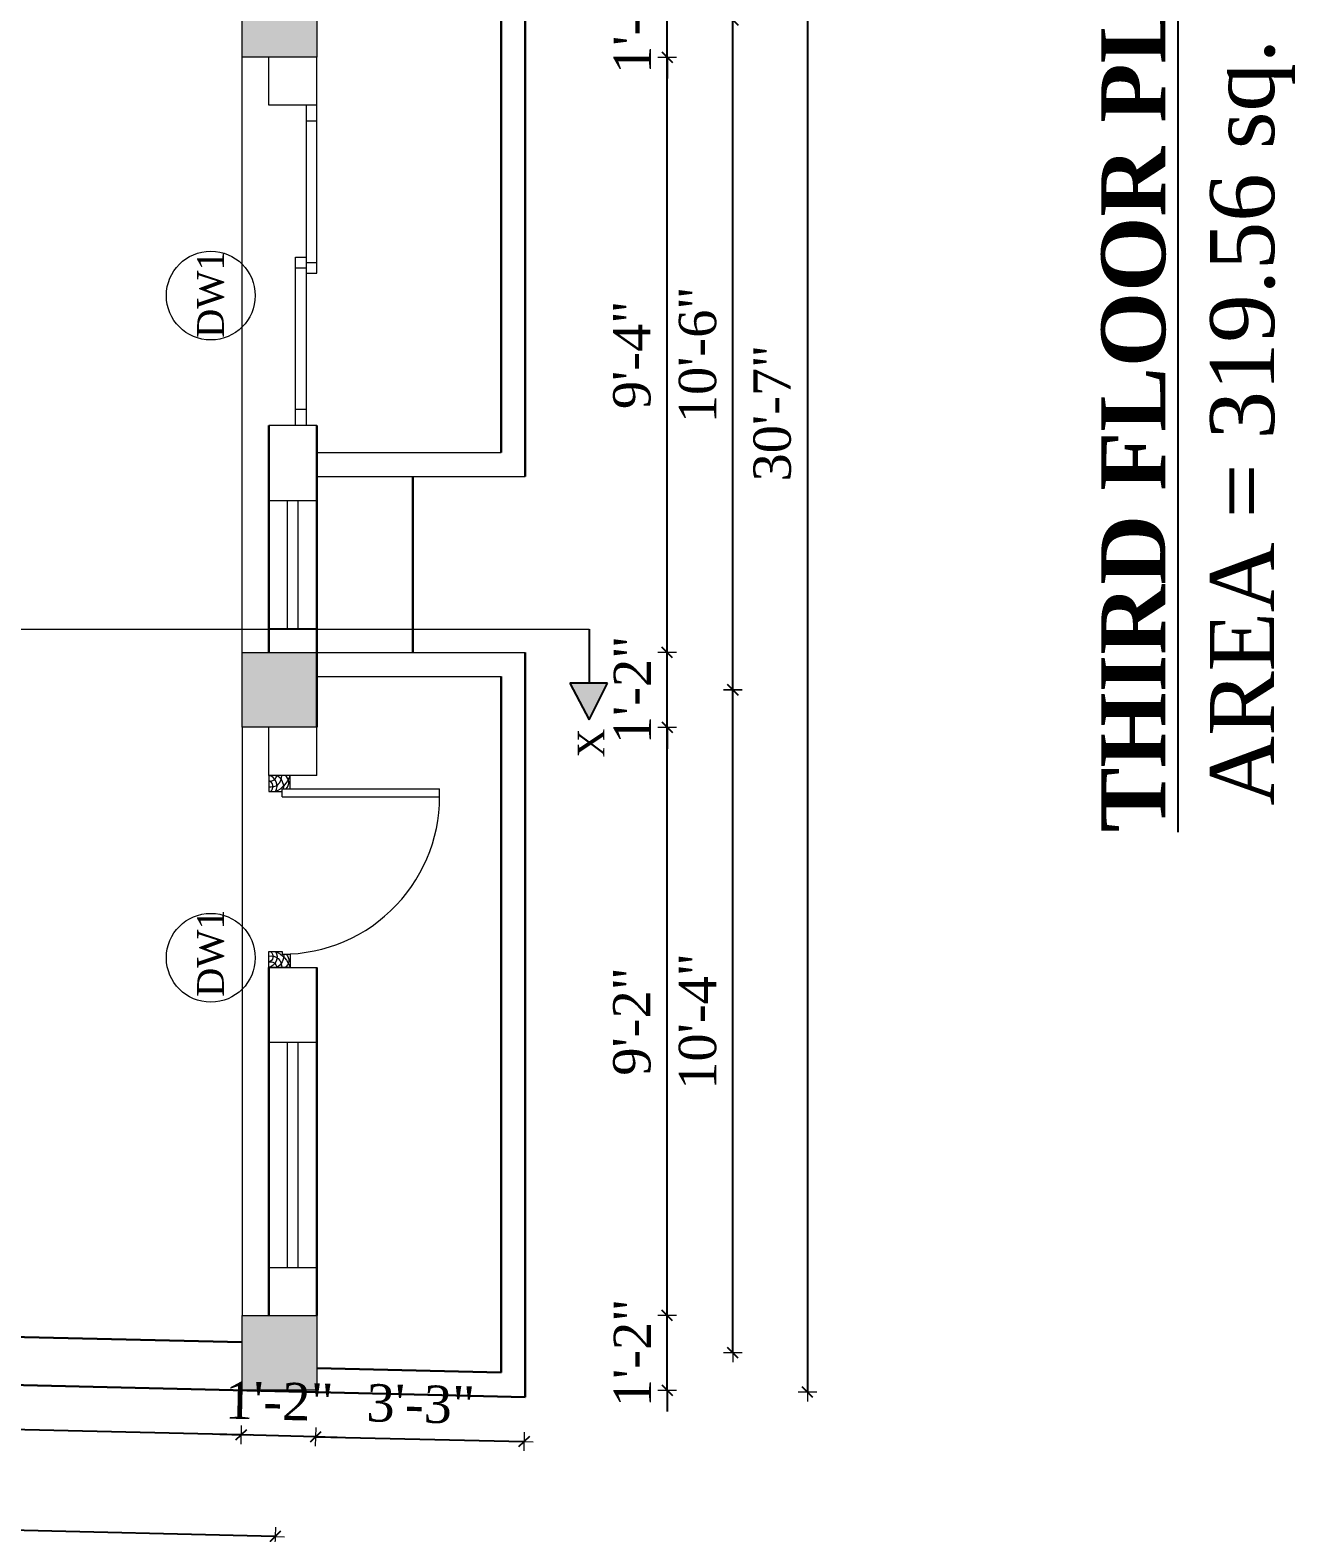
# Model space of a CAD drawing. Header units: inches. Extents: x 151827 to 346502, y -56182 to -23217.
# Drawn here: x 165899.5 to 166136.5, y -25658.2 to -25376.6 of the extents above; entities that cross this region are included whole.
import ezdxf

# ---------------------------------------------------------------- set-up
doc = ezdxf.new("R2010")
doc.units = ezdxf.units.IN
doc.header["$LTSCALE"] = 5
doc.header["$MEASUREMENT"] = 0
for name, color, linetype, lineweight in [('A-WALL', 7, 'Continuous', 9), ('Dimension', 7, 'Continuous', 18), ('DOOR', 62, 'Continuous', 0), ('Dw', 2, 'Continuous', 18)]:
    doc.layers.add(name, color=color, linetype=linetype, lineweight=lineweight)
doc.layers.add('dim line', color=7, linetype='Continuous', lineweight=15, true_color=0xfab2b2)
doc.layers.add('TEXT', color=6, linetype='Continuous')
doc.layers.add('WALL', color=7, linetype='Continuous')
doc.styles.add('ordinary', font='times.ttf')
doc.dimstyles.new('Copy of 96', dxfattribs={"dimtxt": 7, "dimasz": 4, "dimexe": 0.5, "dimexo": 0.5, "dimgap": 3, "dimtad": 1, "dimdec": 1, "dimzin": 11, "dimdsep": 46, "dimlunit": 4, "dimtxsty": 'ordinary', "dimblk": 'OBLIQUE', "dimcen": 0.09, "dimse1": 1, "dimse2": 1, "dimclrt": 6, "dimazin": 0, "dimtfac": 1, "dimtdec": 1, "dimtix": 1, "dimtmove": 2, "dimatfit": 3, "dimldrblk": 'leader', "dimfxl": 0.5, "dimfxlon": 1, "dimtolj": 1, "dimtzin": 0, "dimarcsym": 0})

# ---------------------------------------------------------------- blocks, each defined once
blk = doc.blocks.new('A$C27B36B59')
at = {"layer": 'DOOR'}
for p, q in [((0, 4), (0, 0)), ((2.5, 4), (0, 4)), ((2.5, 2.5), (2.5, 4)), ((0, 0), (3, 0)), ((3, 2.5), (2.5, 2.5)), ((3, 0), (3, 2.5))]:
    blk.add_line(p, q, dxfattribs=at)
for centre, radius, start, end in [((-1.4, -0.54), 4.75, 22.1411, 72.838), ((1.34, 2.09), 1.64, 45.138, 144.8948), ((2.21, 0.3), 2.49, 83.3149, 152.658), ((0.13, 0.37), 2.05, 349.4875, 93.6805), ((1.96, -0.47), 2.01, 58.7447, 166.495), ((-0.06, 0.32), 1.13, 343.542, 86.947), ((2.08, -0.4), 1.17, 38.2816, 160.1519)]:
    blk.add_arc(centre, radius, start, end, dxfattribs=at)
blk = doc.blocks.new('D2')
at = {"layer": 'DOOR'}
for p, q in [((74473.95, 24047.59), (74473.95, 24018.09)), ((74473.95, 24047.59), (74475.45, 24047.59)), ((74475.45, 24047.59), (74475.45, 24018.13))]:
    blk.add_line(p, q, dxfattribs=at)
blk.add_arc((74473.95, 24047.59), 29.5, 180, 272.9146, dxfattribs=at)
at = {"layer": 'DOOR', "xscale": -1, "rotation": 180}
blk.add_blockref('A$C27B36B59', (74441.95, 24050.09), dxfattribs=at)
at = {"layer": 'DOOR', "rotation": 180}
blk.add_blockref('A$C27B36B59', (74477.95, 24050.09), dxfattribs=at)
blk = doc.blocks.new('oblique')
at = {"color": 0, "lineweight": -2}
blk.add_line((0.25, 0.25), (-0.25, -0.25), dxfattribs=at)
at = {"layer": 'dim line', "lineweight": 9}
for p, q in [((-0.4375, 0), (0.4375, 0)), ((0, 0.4375), (0, -0.4375))]:
    blk.add_line(p, q, dxfattribs=at)
blk = doc.blocks.new('*D2338')
at = {"layer": 'A-WALL', "color": 0, "lineweight": -2, "ltscale": 50, "transparency": 16777216}
for p, q in [((166018.88, -25617.45), (166018.88, -25613.45)), ((166018.88, -25631.45), (166018.88, -25617.45)), ((166018.88, -25631.45), (166018.88, -25635.45))]:
    blk.add_line(p, q, dxfattribs=at)
at = {"layer": 'Defpoints', "color": 0, "ltscale": 50, "transparency": 16777216}
for p in [(165953.27, -25617.45), (166018.88, -25617.45), (165953.27, -25631.45)]:
    blk.add_point(p, dxfattribs=at)
at = {"layer": 'A-WALL', "color": 0, "lineweight": -2, "ltscale": 50, "transparency": 16777216, "xscale": 4, "yscale": 4, "zscale": 4}
for p, rotation in [((166018.88, -25617.45), 270), ((166018.88, -25631.45), 90)]:
    blk.add_blockref('oblique', p, dxfattribs=dict(at, rotation=rotation))
at = {"layer": 'A-WALL', "color": 6, "ltscale": 50, "transparency": 16777216, "insert": (166012.38, -25624.45), "char_height": 7, "attachment_point": 5, "rotation": 90, "style": 'ordinary'}
blk.add_mtext('\\A1;1\'-2"', dxfattribs=at)
blk = doc.blocks.new('_OBLIQUE')
at = {"color": 0, "linetype": 'ByBlock'}
blk.add_line((-0.5, -0.5), (0.5, 0.5), dxfattribs=at)
blk = doc.blocks.new('leader')
at = {"layer": 'Dimension'}
for p, q in [((0, -4.328), (0, 4.328)), ((-4.424, 0), (4.424, 0))]:
    blk.add_line(p, q, dxfattribs=at)
blk = doc.blocks.new('*D2339')
at = {"layer": 'A-WALL', "color": 0, "lineweight": -2, "ltscale": 5, "transparency": 16777216}
blk.add_line((166018.88, -25617.45), (166018.88, -25507.24), dxfattribs=at)
at = {"layer": 'Defpoints', "color": 0, "ltscale": 5, "transparency": 16777216}
for p in [(165953.27, -25507.24), (166018.88, -25507.24), (165953.27, -25617.45)]:
    blk.add_point(p, dxfattribs=at)
at = {"layer": 'A-WALL', "color": 0, "lineweight": -2, "ltscale": 5, "transparency": 16777216, "xscale": 4, "yscale": 4, "zscale": 4}
for p, rotation in [((166018.88, -25507.24), 90), ((166018.88, -25617.45), 270)]:
    blk.add_blockref('oblique', p, dxfattribs=dict(at, rotation=rotation))
at = {"layer": 'A-WALL', "color": 6, "ltscale": 5, "transparency": 16777216, "insert": (166012.31, -25562.35), "char_height": 7, "attachment_point": 5, "rotation": 90, "style": 'ordinary'}
blk.add_mtext('\\A1;9\'-2"', dxfattribs=at)
blk = doc.blocks.new('*D2340')
at = {"layer": 'A-WALL', "color": 0, "lineweight": -2, "ltscale": 5, "transparency": 16777216}
for p, q in [((166018.88, -25493.24), (166018.88, -25489.24)), ((166018.88, -25507.24), (166018.88, -25493.24)), ((166018.88, -25507.24), (166018.88, -25511.24))]:
    blk.add_line(p, q, dxfattribs=at)
at = {"layer": 'Defpoints', "color": 0, "ltscale": 5, "transparency": 16777216}
for p in [(165953.27, -25493.24), (166018.88, -25493.24), (165953.27, -25507.24)]:
    blk.add_point(p, dxfattribs=at)
at = {"layer": 'A-WALL', "color": 0, "lineweight": -2, "ltscale": 5, "transparency": 16777216, "xscale": 4, "yscale": 4, "zscale": 4}
for p, rotation in [((166018.88, -25493.24), 270), ((166018.88, -25507.24), 90)]:
    blk.add_blockref('oblique', p, dxfattribs=dict(at, rotation=rotation))
at = {"layer": 'A-WALL', "color": 6, "ltscale": 5, "transparency": 16777216, "insert": (166012.38, -25500.24), "char_height": 7, "attachment_point": 5, "rotation": 90, "style": 'ordinary'}
blk.add_mtext('\\A1;1\'-2"', dxfattribs=at)
blk = doc.blocks.new('*D2341')
at = {"layer": 'A-WALL', "color": 0, "lineweight": -2, "ltscale": 5, "transparency": 16777216}
blk.add_line((166018.88, -25493.24), (166018.88, -25381.67), dxfattribs=at)
at = {"layer": 'Defpoints', "color": 0, "ltscale": 5, "transparency": 16777216}
for p in [(165953.27, -25381.67), (166018.88, -25381.67), (165953.27, -25493.24)]:
    blk.add_point(p, dxfattribs=at)
at = {"layer": 'A-WALL', "color": 0, "lineweight": -2, "ltscale": 5, "transparency": 16777216, "xscale": 4, "yscale": 4, "zscale": 4}
for p, rotation in [((166018.88, -25381.67), 90), ((166018.88, -25493.24), 270)]:
    blk.add_blockref('oblique', p, dxfattribs=dict(at, rotation=rotation))
at = {"layer": 'A-WALL', "color": 6, "ltscale": 5, "transparency": 16777216, "insert": (166012.31, -25437.46), "char_height": 7, "attachment_point": 5, "rotation": 90, "style": 'ordinary'}
blk.add_mtext('\\A1;9\'-4"', dxfattribs=at)
blk = doc.blocks.new('*D2342')
at = {"layer": 'A-WALL', "color": 0, "lineweight": -2, "ltscale": 5, "transparency": 16777216}
for p, q in [((166018.88, -25367.67), (166018.88, -25363.67)), ((166018.88, -25381.67), (166018.88, -25367.67)), ((166018.88, -25381.67), (166018.88, -25385.67))]:
    blk.add_line(p, q, dxfattribs=at)
at = {"layer": 'Defpoints', "color": 0, "ltscale": 5, "transparency": 16777216}
for p in [(165953.27, -25367.67), (166018.88, -25367.67), (165953.27, -25381.67)]:
    blk.add_point(p, dxfattribs=at)
at = {"layer": 'A-WALL', "color": 0, "lineweight": -2, "ltscale": 5, "transparency": 16777216, "xscale": 4, "yscale": 4, "zscale": 4}
for p, rotation in [((166018.88, -25367.67), 270), ((166018.88, -25381.67), 90)]:
    blk.add_blockref('oblique', p, dxfattribs=dict(at, rotation=rotation))
at = {"layer": 'A-WALL', "color": 6, "ltscale": 5, "transparency": 16777216, "insert": (166012.38, -25374.67), "char_height": 7, "attachment_point": 5, "rotation": 90, "style": 'ordinary'}
blk.add_mtext('\\A1;1\'-2"', dxfattribs=at)
blk = doc.blocks.new('*D2348')
at = {"layer": 'A-WALL', "color": 0, "lineweight": -2, "ltscale": 5, "transparency": 16777216}
blk.add_line((166031.19, -25624.45), (166031.19, -25500.24), dxfattribs=at)
at = {"layer": 'Defpoints', "color": 0, "ltscale": 5, "transparency": 16777216}
for p in [(165946.27, -25500.24), (166031.19, -25500.24), (165946.27, -25624.45)]:
    blk.add_point(p, dxfattribs=at)
at = {"layer": 'A-WALL', "color": 0, "lineweight": -2, "ltscale": 5, "transparency": 16777216, "xscale": 4, "yscale": 4, "zscale": 4}
for p, rotation in [((166031.19, -25500.24), 90), ((166031.19, -25624.45), 270)]:
    blk.add_blockref('oblique', p, dxfattribs=dict(at, rotation=rotation))
at = {"layer": 'A-WALL', "color": 6, "ltscale": 5, "transparency": 16777216, "insert": (166024.63, -25562.35), "char_height": 7, "attachment_point": 5, "rotation": 90, "style": 'ordinary'}
blk.add_mtext('\\A1;10\'-4"', dxfattribs=at)
blk = doc.blocks.new('*D2350')
at = {"layer": 'A-WALL', "color": 0, "lineweight": -2, "ltscale": 5, "transparency": 16777216}
blk.add_line((166031.19, -25500.24), (166031.19, -25374.67), dxfattribs=at)
at = {"layer": 'Defpoints', "color": 0, "ltscale": 5, "transparency": 16777216}
for p in [(165946.27, -25374.67), (166031.19, -25374.67), (165946.27, -25500.24)]:
    blk.add_point(p, dxfattribs=at)
at = {"layer": 'A-WALL', "color": 0, "lineweight": -2, "ltscale": 5, "transparency": 16777216, "xscale": 4, "yscale": 4, "zscale": 4}
for p, rotation in [((166031.19, -25374.67), 90), ((166031.19, -25500.24), 270)]:
    blk.add_blockref('oblique', p, dxfattribs=dict(at, rotation=rotation))
at = {"layer": 'A-WALL', "color": 6, "ltscale": 5, "transparency": 16777216, "insert": (166024.63, -25437.46), "char_height": 7, "attachment_point": 5, "rotation": 90, "style": 'ordinary'}
blk.add_mtext('\\A1;10\'-6"', dxfattribs=at)
blk = doc.blocks.new('*D2352')
at = {"layer": 'A-WALL', "color": 0, "lineweight": -2, "ltscale": 5, "transparency": 16777216}
blk.add_line((166045.18, -25264.99), (166045.18, -25631.78), dxfattribs=at)
at = {"layer": 'Defpoints', "color": 0, "ltscale": 5, "transparency": 16777216}
for p in [(165953.27, -25264.99), (165953.27, -25631.78), (166045.18, -25631.78)]:
    blk.add_point(p, dxfattribs=at)
at = {"layer": 'A-WALL', "color": 0, "lineweight": -2, "ltscale": 5, "transparency": 16777216, "xscale": 4, "yscale": 4, "zscale": 4}
for p, rotation in [((166045.18, -25264.99), 90), ((166045.18, -25631.78), 270)]:
    blk.add_blockref('oblique', p, dxfattribs=dict(at, rotation=rotation))
at = {"layer": 'A-WALL', "color": 6, "ltscale": 5, "transparency": 16777216, "insert": (166038.61, -25448.38), "char_height": 7, "attachment_point": 5, "rotation": 90, "style": 'ordinary'}
blk.add_mtext('\\A1;30\'-7"', dxfattribs=at)
blk = doc.blocks.new('*D2407')
at = {"layer": 'A-WALL', "color": 0, "lineweight": -2, "ltscale": 50, "transparency": 16777216}
for p, q in [((165939.07, -25639.82), (165935.07, -25639.72)), ((165953.07, -25640.15), (165939.07, -25639.82)), ((165953.07, -25640.15), (165957.07, -25640.24))]:
    blk.add_line(p, q, dxfattribs=at)
at = {"layer": 'Defpoints', "color": 0, "ltscale": 50, "transparency": 16777216}
for p in [(165939.27, -25631.45), (165953.27, -25631.78), (165939.07, -25639.82)]:
    blk.add_point(p, dxfattribs=at)
at = {"layer": 'A-WALL', "color": 0, "lineweight": -2, "ltscale": 50, "transparency": 16777216, "xscale": 4, "yscale": 4, "zscale": 4}
for p, rotation in [((165939.07, -25639.82), 358.6423816929428), ((165953.07, -25640.15), 178.6423816929429)]:
    blk.add_blockref('oblique', p, dxfattribs=dict(at, rotation=rotation))
at = {"layer": 'A-WALL', "color": 6, "ltscale": 50, "transparency": 16777216, "insert": (165946.23, -25633.49), "char_height": 7, "attachment_point": 5, "rotation": 358.6424, "style": 'ordinary'}
blk.add_mtext('\\A1;1\'-2"', dxfattribs=at)
blk = doc.blocks.new('*D2408')
at = {"layer": 'A-WALL', "color": 0, "lineweight": -2, "ltscale": 5, "transparency": 16777216}
blk.add_line((165939.07, -25639.82), (165812.78, -25636.82), dxfattribs=at)
at = {"layer": 'Defpoints', "color": 0, "ltscale": 5, "transparency": 16777216}
for p in [(165812.99, -25628.13), (165939.27, -25631.45), (165812.78, -25636.82)]:
    blk.add_point(p, dxfattribs=at)
at = {"layer": 'A-WALL', "color": 0, "lineweight": -2, "ltscale": 5, "transparency": 16777216, "xscale": 4, "yscale": 4, "zscale": 4}
for p, rotation in [((165812.78, -25636.82), 178.6423816934182), ((165939.07, -25639.82), 358.6423816934182)]:
    blk.add_blockref('oblique', p, dxfattribs=dict(at, rotation=rotation))
at = {"layer": 'A-WALL', "color": 6, "ltscale": 5, "transparency": 16777216, "insert": (165876.08, -25631.76), "char_height": 7, "attachment_point": 5, "rotation": 358.6424, "style": 'ordinary'}
blk.add_mtext('\\A1;10\'-6"', dxfattribs=at)
blk = doc.blocks.new('*D2355')
at = {"layer": 'A-WALL', "color": 0, "lineweight": -2, "ltscale": 5, "transparency": 16777216}
blk.add_line((165945.45, -25658.85), (165805.17, -25655.53), dxfattribs=at)
at = {"layer": 'Defpoints', "color": 0, "ltscale": 5, "transparency": 16777216}
for p in [(165805.99, -25621.13), (165946.27, -25624.45), (165805.17, -25655.53)]:
    blk.add_point(p, dxfattribs=at)
at = {"layer": 'A-WALL', "color": 0, "lineweight": -2, "ltscale": 5, "transparency": 16777216, "xscale": 4, "yscale": 4, "zscale": 4}
for p, rotation in [((165805.17, -25655.53), 178.6423816929977), ((165945.45, -25658.85), 358.6423816929977)]:
    blk.add_blockref('oblique', p, dxfattribs=dict(at, rotation=rotation))
at = {"layer": 'A-WALL', "color": 6, "ltscale": 5, "transparency": 16777216, "insert": (165875.47, -25650.63), "char_height": 7, "attachment_point": 5, "rotation": 358.6424, "style": 'ordinary'}
blk.add_mtext('\\A1;11\'-8"', dxfattribs=at)
blk = doc.blocks.new('*D2410')
at = {"layer": 'A-WALL', "color": 0, "lineweight": -2, "ltscale": 5, "transparency": 16777216}
blk.add_line((165953.07, -25640.15), (165992.07, -25641.07), dxfattribs=at)
at = {"layer": 'Defpoints', "color": 0, "ltscale": 5, "transparency": 16777216}
for p in [(165953.27, -25631.78), (165992.27, -25632.71), (165992.07, -25641.07)]:
    blk.add_point(p, dxfattribs=at)
at = {"layer": 'A-WALL', "color": 0, "lineweight": -2, "ltscale": 5, "transparency": 16777216, "xscale": 4, "yscale": 4, "zscale": 4}
for p, rotation in [((165953.07, -25640.15), 178.6423816934182), ((165992.07, -25641.07), 358.6423816934182)]:
    blk.add_blockref('oblique', p, dxfattribs=dict(at, rotation=rotation))
at = {"layer": 'A-WALL', "color": 6, "ltscale": 5, "transparency": 16777216, "insert": (165972.73, -25634.05), "char_height": 7, "attachment_point": 5, "rotation": 358.6424, "style": 'ordinary'}
blk.add_mtext('\\A1;3\'-3"', dxfattribs=at)
blk = doc.blocks.new('*D2358')
at = {"layer": 'A-WALL', "color": 0, "lineweight": -2, "ltscale": 5, "transparency": 16777216}
blk.add_line((165991.21, -25677.31), (165726.55, -25671.03), dxfattribs=at)
at = {"layer": 'Defpoints', "color": 0, "ltscale": 5, "transparency": 16777216}
for p in [(165727.6, -25626.43), (165992.27, -25632.71), (165726.55, -25671.03)]:
    blk.add_point(p, dxfattribs=at)
at = {"layer": 'A-WALL', "color": 0, "lineweight": -2, "ltscale": 5, "transparency": 16777216, "xscale": 4, "yscale": 4, "zscale": 4}
for p, rotation in [((165726.55, -25671.03), 178.6423816934182), ((165991.21, -25677.31), 358.6423816934182)]:
    blk.add_blockref('oblique', p, dxfattribs=dict(at, rotation=rotation))
at = {"layer": 'A-WALL', "color": 6, "ltscale": 5, "transparency": 16777216, "insert": (165859.03, -25667.67), "char_height": 7, "attachment_point": 5, "rotation": 358.6424, "style": 'ordinary'}
blk.add_mtext('\\A1;22\'-1"', dxfattribs=at)

msp = doc.modelspace()

# ---------------------------------------------------------------- hatches: boundary and pattern name
at = {"ltscale": 5}
msp.add_hatch(color=256, dxfattribs=at).paths.add_polyline_path([(166007.7, -25498.95), (166000.68, -25498.95), (166004.27, -25505.84)])
at = {"layer": 'WALL', "linetype": 'ByBlock', "ltscale": 5, "true_color": 0xf8991e}
h = msp.add_hatch(color=30, dxfattribs=at)
h.dxf.hatch_style = 1
h.paths.add_polyline_path([(165939.27, -25381.67), (165953.27, -25381.67), (165953.27, -25367.67), (165939.27, -25367.67)])
h = msp.add_hatch(color=30, dxfattribs=at)
h.dxf.hatch_style = 1
h.paths.add_polyline_path([(165939.27, -25507.24), (165953.27, -25507.24), (165953.27, -25493.24), (165939.27, -25493.24)])
h = msp.add_hatch(color=30, dxfattribs=at)
h.dxf.hatch_style = 1
h.paths.add_polyline_path([(165939.27, -25631.45), (165953.27, -25631.45), (165953.27, -25617.45), (165939.27, -25617.45)])

# ---------------------------------------------------------------- linework, layer by layer
at = {"ltscale": 5}
for p, q in [((166004.27, -25488.86, -72.71), (166004.27, -25498.95, -72.71)), ((166007.7, -25498.95, -72.71), (166000.68, -25498.95, -72.71)), ((166000.68, -25498.95, -72.71), (166004.27, -25505.84, -72.71)), ((166004.27, -25505.84, -72.71), (166007.7, -25498.95, -72.71))]:
    msp.add_line(p, q, dxfattribs=at)
at = {"layer": 'A-WALL', "lineweight": 30}
for p, q in [((165992.27, -25289.87, -72.71), (165992.27, -25460.24, -72.71)), ((165987.77, -25292.32, -72.71), (165987.77, -25455.74, -72.71)), ((165944.27, -25450.67, -72.71), (165944.27, -25493.24, -72.71)), ((165953.27, -25450.67, -72.71), (165953.27, -25507.24, -72.71)), ((165971.27, -25460.24, -72.71), (165971.27, -25493.24, -72.71)), ((165992.27, -25493.24, -72.71), (165992.27, -25632.71, -72.71)), ((165987.77, -25497.74, -72.71), (165987.77, -25628.1, -72.71)), ((165944.27, -25552.24, -72.71), (165944.27, -25617.45, -72.71)), ((165953.27, -25552.24, -72.71), (165953.27, -25617.45, -72.71)), ((165812.99, -25619.46, -72.71), (165939.27, -25622.45, -72.71)), ((165798.99, -25628.13, -72.71), (165953.27, -25631.78, -72.71)), ((165953.27, -25627.28, -72.71), (165987.77, -25628.1, -72.71)), ((165953.27, -25631.78, -72.71), (165992.27, -25632.71, -72.71))]:
    msp.add_line(p, q, dxfattribs=at)
at = {"layer": 'A-WALL', "ltscale": 5}
for p, q in [((165939.27, -25493.24, -72.71), (165939.27, -25381.67, -72.71)), ((165944.27, -25390.67, -72.71), (165944.27, -25381.67, -72.71)), ((165953.27, -25390.67, -72.71), (165953.27, -25381.67, -72.71)), ((165953.27, -25390.67, -72.71), (165944.27, -25390.67, -72.71)), ((165951.27, -25390.67, -72.71), (165951.27, -25450.67, -72.71)), ((165953.27, -25422.17, -72.71), (165953.27, -25390.67, -72.71)), ((165953.27, -25393.67, -72.71), (165951.27, -25393.67, -72.71)), ((165949.27, -25450.67, -72.71), (165949.27, -25419.17, -72.71)), ((165949.27, -25419.17, -72.71), (165951.27, -25419.17, -72.71)), ((165951.27, -25419.17, -72.71), (165951.27, -25422.17, -72.71)), ((165951.27, -25420.17, -72.71), (165953.27, -25420.17, -72.71)), ((165949.27, -25421.17, -72.71), (165951.27, -25421.17, -72.71)), ((165951.27, -25422.17, -72.71), (165953.27, -25422.17, -72.71)), ((165951.27, -25447.67, -72.71), (165949.27, -25447.67, -72.71)), ((165953.27, -25450.67, -72.71), (165944.27, -25450.67, -72.71)), ((165953.27, -25455.74, -72.71), (165987.77, -25455.74, -72.71)), ((165953.27, -25460.24, -72.71), (165992.27, -25460.24, -72.71)), ((165944.27, -25464.74, -72.71), (165953.27, -25464.74, -72.71)), ((165715.7, -25488.86, -72.71), (166004.27, -25488.86, -72.71)), ((165944.27, -25488.74, -72.71), (165953.27, -25488.74, -72.71)), ((165953.27, -25493.24, -72.71), (165992.27, -25493.24, -72.71)), ((165953.27, -25497.74, -72.71), (165987.77, -25497.74, -72.71)), ((165939.27, -25507.24, -72.71), (165939.27, -25617.45, -72.71)), ((165944.27, -25516.24, -72.71), (165944.27, -25507.24, -72.71)), ((165953.27, -25516.24, -72.71), (165953.27, -25507.24, -72.71)), ((165953.27, -25516.24, -72.71), (165944.27, -25516.24, -72.71)), ((165944.27, -25552.24, -72.71), (165953.27, -25552.24, -72.71)), ((165944.27, -25566.24, -72.71), (165953.27, -25566.24, -72.71)), ((165944.27, -25608.45, -72.71), (165953.27, -25608.45, -72.71)), ((165953.27, -25631.45, -72.71), (165953.27, -25631.78, -72.71))]:
    msp.add_line(p, q, dxfattribs=at)
at = {"layer": 'A-WALL', "ltscale": 5, "elevation": -72.71}
for points in [[(165939.27, -25381.67), (165939.27, -25367.67), (165953.27, -25367.67), (165953.27, -25381.67)], [(165939.27, -25507.24), (165939.27, -25493.24), (165953.27, -25493.24), (165953.27, -25507.24)], [(165939.27, -25631.45), (165939.27, -25617.45), (165953.27, -25617.45), (165953.27, -25631.45)]]:
    msp.add_lwpolyline(points, close=True, dxfattribs=at)
at = {"layer": 'A-WALL', "ltscale": 5}
for centre in [(165933.4, -25426.35, -72.71), (165933.4, -25550.42, -72.71)]:
    msp.add_circle(centre, 8.32, dxfattribs=at)
at = {"layer": 'Dw', "color": 3}
for p, q in [((165947.77, -25488.74, -72.71), (165947.77, -25464.74, -72.71)), ((165949.77, -25488.74, -72.71), (165949.77, -25464.74, -72.71)), ((165947.77, -25608.45, -72.71), (165947.77, -25566.24, -72.71)), ((165949.77, -25608.45, -72.71), (165949.77, -25566.24, -72.71))]:
    msp.add_line(p, q, dxfattribs=at)

# ---------------------------------------------------------------- block references
at = {"layer": 'WALL', "color": 2, "linetype": 'ByBlock', "rotation": 89.99999999999999}
msp.add_blockref('D2', (189994.36, -99994.19, -72.71), dxfattribs=at)

# ---------------------------------------------------------------- texts
at = {"layer": 'TEXT', "style": 'ordinary'}
for s, p in [('DW1', (165935.84, -25434.26, -72.71)), ('X', (166007.15, -25512.91, -72.71)), ('DW1', (165935.84, -25557.73, -72.71))]:
    msp.add_text(s, height=5, rotation=90, dxfattribs=at).set_placement(p)
at = {"layer": 'TEXT', "char_height": 12, "width": 219.8151, "attachment_point": 8, "rotation": 90, "style": 'ordinary'}
for s, insert in [('{\\fTimes New Roman|b1|i0|c0|p18;\\LTHIRD FLOOR PLAN}', (166112.39, -25435.73, -72.71)), ('AREA = 319.56 sq. ft.', (166136.51, -25440.03, -72.71))]:
    msp.add_mtext(s, dxfattribs=dict(at, insert=insert))

# ---------------------------------------------------------------- dimensions: what is measured, and where the dimension line sits
at = {"layer": 'A-WALL', "ltscale": 5}
for base, p1, p2, angle, picture, middle in [((166045.18, -25631.78, -72.71), (165953.27, -25264.99, -72.71), (165953.27, -25631.78, -72.71), 90, '*D2352', (166038.61, -25448.38, -72.71)), ((166018.88, -25367.67, -72.71), (165953.27, -25381.67, -72.71), (165953.27, -25367.67, -72.71), 90, '*D2342', (166012.38, -25374.67, -72.71)), ((166031.19, -25374.67, -72.71), (165946.27, -25500.24, -72.71), (165946.27, -25374.67, -72.71), 90, '*D2350', (166024.63, -25437.46, -72.71)), ((166018.88, -25381.67, -72.71), (165953.27, -25493.24, -72.71), (165953.27, -25381.67, -72.71), 90, '*D2341', (166012.31, -25437.46, -72.71)), ((166018.88, -25493.24, -72.71), (165953.27, -25507.24, -72.71), (165953.27, -25493.24, -72.71), 90, '*D2340', (166012.38, -25500.24, -72.71)), ((166031.19, -25500.24, -72.71), (165946.27, -25624.45, -72.71), (165946.27, -25500.24, -72.71), 90, '*D2348', (166024.63, -25562.35, -72.71)), ((166018.88, -25507.24, -72.71), (165953.27, -25617.45, -72.71), (165953.27, -25507.24, -72.71), 90, '*D2339', (166012.31, -25562.35, -72.71)), ((165726.55, -25671.03, -72.71), (165992.27, -25632.71, -72.71), (165727.6, -25626.43, -72.71), 358.6424, '*D2358', (165859.03, -25667.67, -72.71)), ((165812.78, -25636.82, -72.71), (165939.27, -25631.45, -72.71), (165812.99, -25628.13, -72.71), 358.6424, '*D2408', (165876.08, -25631.76, -72.71)), ((165992.07, -25641.07, -72.71), (165953.27, -25631.78, -72.71), (165992.27, -25632.71, -72.71), 358.6424, '*D2410', (165972.73, -25634.05, -72.71))]:
    dim = msp.add_linear_dim(base=base, p1=p1, p2=p2, angle=angle, dimstyle='Copy of 96', override={"dimdec": 0, "dimblk": 'oblique', "dimtdec": 0, "dimarcsym": 1}, dxfattribs=at)
    dim.commit()
    dim.dimension.update_dxf_attribs({"geometry": picture, "text_midpoint": middle})
at = {"layer": 'A-WALL', "ltscale": 50}
dim = msp.add_linear_dim(base=(166018.88, -25617.45, -72.71), p1=(165953.27, -25631.45, -72.71), p2=(165953.27, -25617.45, -72.71), angle=90, dimstyle='Copy of 96', override={"dimdec": 0, "dimblk": 'oblique', "dimtdec": 0, "dimarcsym": 1}, dxfattribs=at)
dim.commit()
dim.dimension.update_dxf_attribs({"geometry": '*D2338', "text_midpoint": (166012.38, -25624.45, -72.71)})
at = {"layer": 'A-WALL', "ltscale": 5}
dim = msp.add_aligned_dim(p1=(165946.27, -25624.45, -72.71), p2=(165805.99, -25621.13, -72.71), distance=34.41, dimstyle='Copy of 96', override={"dimdec": 0, "dimblk": 'oblique', "dimtdec": 0, "dimarcsym": 1}, dxfattribs=at)
dim.commit()
dim.dimension.update_dxf_attribs({"geometry": '*D2355', "text_midpoint": (165875.47, -25650.63, -72.71)})
at = {"layer": 'A-WALL', "ltscale": 50}
dim = msp.add_aligned_dim(p1=(165953.27, -25631.78, -72.71), p2=(165939.27, -25631.45, -72.71), distance=8.37, dimstyle='Copy of 96', override={"dimdec": 0, "dimblk": 'oblique', "dimtdec": 0, "dimarcsym": 1}, dxfattribs=at)
dim.commit()
dim.dimension.update_dxf_attribs({"geometry": '*D2407', "text_midpoint": (165946.23, -25633.49, -72.71)})

doc.saveas('drawing.dxf')
